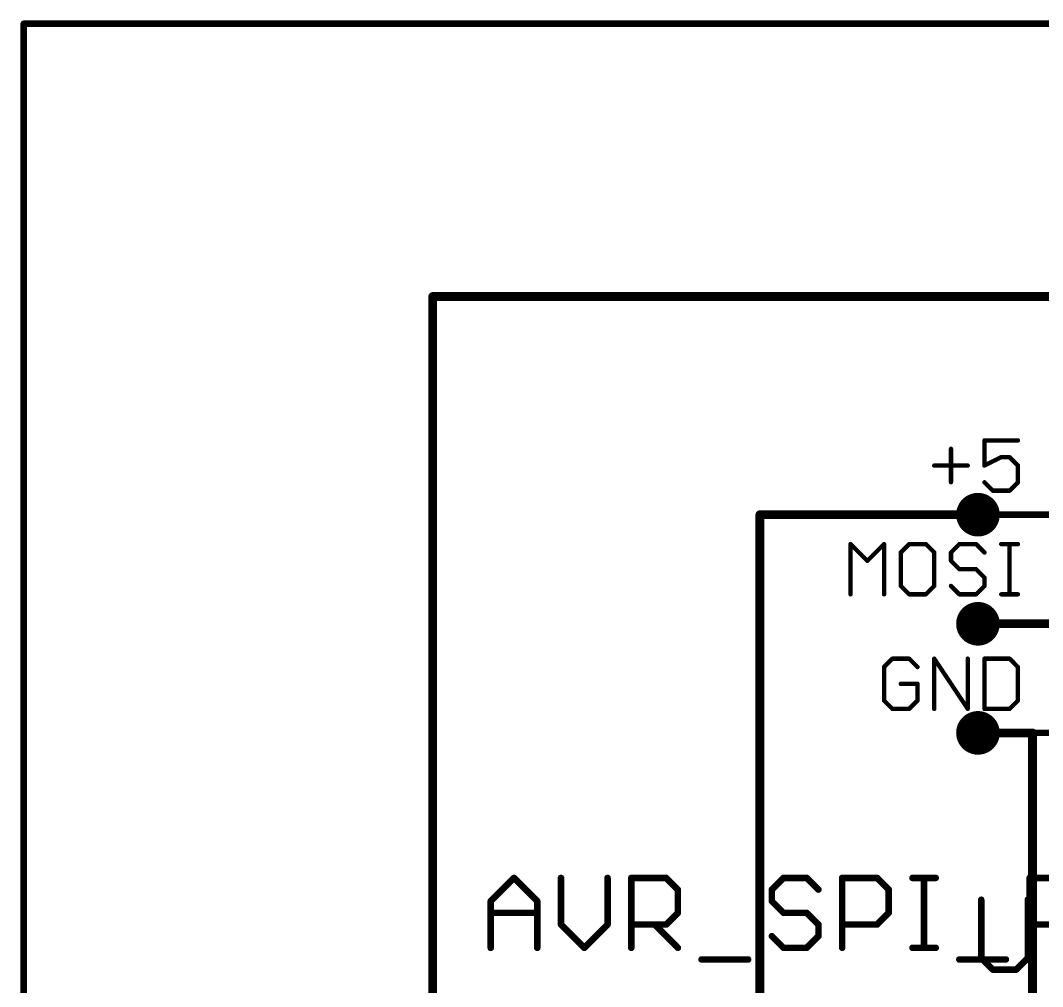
# Model space of a CAD drawing. Extents: x -22 to 205, y 41 to 107.
# Drawn here: x -17.22 to 6.58, y 84.26 to 106.76 of the extents above; entities that cross this region are included whole.
import ezdxf

# ---------------------------------------------------------------- set-up
doc = ezdxf.new("R2010")
doc.units = 0
for name, color, linetype in [('91', 94, 'CONTINUOUS'), ('94', 14, 'CONTINUOUS'), ('95', 251, 'CONTINUOUS'), ('96', 251, 'CONTINUOUS')]:
    doc.layers.add(name, color=color, linetype=linetype)

msp = doc.modelspace()

# ---------------------------------------------------------------- linework, layer by layer
at = {"layer": '91'}
for points, const_width in [([(86.36, 106.68), (-17.145, 106.68)], 0.1524), ([(-17.145, 106.68), (-17.145, 66.04)], 0.1524), ([(-7.62, 100.33), (46.99, 100.33)], 0.2032), ([(-7.62, 81.28), (-7.62, 100.33)], 0.2032), ([(0, 81.28), (0, 95.25)], 0.2032), ([(0, 95.25), (5.08, 95.25)], 0.2032), ([(8.89, 92.71), (5.08, 92.71)], 0.2032), ([(5.08, 90.17), (6.35, 90.17)], 0.2032), ([(6.35, 90.17), (6.35, 68.58)], 0.2032)]:
    msp.add_lwpolyline(points, dxfattribs=dict(at, const_width=const_width))
for points, const_width in [([(-17.145, 106.7181, 1), (-17.145, 106.6419)], 0.0762), ([(-17.1069, 106.68, 1), (-17.1831, 106.68)], 0.0762), ([(-7.62, 100.3808, 1), (-7.62, 100.2792)], 0.1016), ([(-7.5692, 100.33, 1), (-7.6708, 100.33)], 0.1016), ([(5.08, 94.996, 1), (5.08, 95.504, 1), (5.08, 94.996)], 0.508), ([(0.0508, 95.25, 1), (-0.0508, 95.25)], 0.1016), ([(0, 95.3008, 1), (0, 95.1992)], 0.1016), ([(5.08, 95.1992, 1), (5.08, 95.3008)], 0.1016), ([(5.08, 92.456, 1), (5.08, 92.964, 1), (5.08, 92.456)], 0.508), ([(5.08, 92.7608, 1), (5.08, 92.6592)], 0.1016), ([(5.08, 89.916, 1), (5.08, 90.424, 1), (5.08, 89.916)], 0.508), ([(5.08, 90.2208, 1), (5.08, 90.1192)], 0.1016), ([(6.4008, 90.17, 1), (6.2992, 90.17)], 0.1016), ([(6.35, 90.1192, 1), (6.35, 90.2208)], 0.1016)]:
    msp.add_lwpolyline(points, format="xyb", dxfattribs=dict(at, const_width=const_width))
at = {"layer": '94'}
for points, const_width in [([(6.011, 96.9782), (5.2314, 96.9782)], 0.1016), ([(5.2314, 96.9782), (5.2314, 96.3935)], 0.1016), ([(4.4518, 96.7833), (4.4518, 96.0037)], 0.1016), ([(4.062, 96.3935), (4.8416, 96.3935)], 0.1016), ([(5.2314, 96.3935), (5.6212, 96.5884)], 0.1016), ([(5.6212, 96.5884), (5.8161, 96.5884)], 0.1016), ([(5.8161, 96.5884), (6.011, 96.3935)], 0.1016), ([(6.011, 96.3935), (6.011, 96.0037)], 0.1016), ([(5.4263, 95.8088), (5.2314, 96.0037)], 0.1016), ([(6.011, 96.0037), (5.8161, 95.8088)], 0.1016), ([(5.8161, 95.8088), (5.4263, 95.8088)], 0.1016), ([(5.08, 95.25), (10.7188, 95.25)], 0.1524), ([(2.113, 93.3958), (2.113, 94.5652)], 0.1016), ([(2.113, 94.5652), (2.5028, 94.1754)], 0.1016), ([(2.5028, 94.1754), (2.8926, 94.5652)], 0.1016), ([(2.8926, 94.5652), (2.8926, 93.3958)], 0.1016), ([(3.4773, 94.5652), (3.2824, 94.3703)], 0.1016), ([(3.8671, 94.5652), (3.4773, 94.5652)], 0.1016), ([(4.062, 94.3703), (3.8671, 94.5652)], 0.1016), ([(4.6467, 94.5652), (4.4518, 94.3703)], 0.1016), ([(5.0365, 94.5652), (4.6467, 94.5652)], 0.1016), ([(5.2314, 94.3703), (5.0365, 94.5652)], 0.1016), ([(5.6212, 94.5652), (6.011, 94.5652)], 0.1016), ([(5.8161, 93.3958), (5.8161, 94.5652)], 0.1016), ([(3.2824, 94.3703), (3.2824, 93.5907)], 0.1016), ([(4.062, 93.5907), (4.062, 94.3703)], 0.1016), ([(4.4518, 94.3703), (4.4518, 94.1754)], 0.1016), ([(4.4518, 94.1754), (4.6467, 93.9805)], 0.1016), ([(4.6467, 93.9805), (5.0365, 93.9805)], 0.1016), ([(5.0365, 93.9805), (5.2314, 93.7856)], 0.1016), ([(5.2314, 93.7856), (5.2314, 93.5907)], 0.1016), ([(3.2824, 93.5907), (3.4773, 93.3958)], 0.1016), ([(3.8671, 93.3958), (4.062, 93.5907)], 0.1016), ([(4.6467, 93.3958), (4.4518, 93.5907)], 0.1016), ([(5.2314, 93.5907), (5.0365, 93.3958)], 0.1016), ([(3.4773, 93.3958), (3.8671, 93.3958)], 0.1016), ([(5.0365, 93.3958), (4.6467, 93.3958)], 0.1016), ([(5.6212, 93.3958), (6.011, 93.3958)], 0.1016), ([(5.08, 92.71), (10.7188, 92.71)], 0.1524), ([(3.0875, 91.8982), (2.8926, 91.7033)], 0.1016), ([(3.4773, 91.8982), (3.0875, 91.8982)], 0.1016), ([(3.6722, 91.7033), (3.4773, 91.8982)], 0.1016), ([(4.062, 90.7288), (4.062, 91.8982)], 0.1016), ([(4.062, 91.8982), (4.8416, 90.7288)], 0.1016), ([(4.8416, 90.7288), (4.8416, 91.8982)], 0.1016), ([(5.2314, 91.8982), (5.2314, 90.7288)], 0.1016), ([(5.8161, 91.8982), (5.2314, 91.8982)], 0.1016), ([(6.011, 91.7033), (5.8161, 91.8982)], 0.1016), ([(2.8926, 91.7033), (2.8926, 90.9237)], 0.1016), ([(6.011, 90.9237), (6.011, 91.7033)], 0.1016), ([(3.6722, 91.3135), (3.2824, 91.3135)], 0.1016), ([(3.6722, 90.9237), (3.6722, 91.3135)], 0.1016), ([(2.8926, 90.9237), (3.0875, 90.7288)], 0.1016), ([(3.4773, 90.7288), (3.6722, 90.9237)], 0.1016), ([(5.8161, 90.7288), (6.011, 90.9237)], 0.1016), ([(3.0875, 90.7288), (3.4773, 90.7288)], 0.1016), ([(5.2314, 90.7288), (5.8161, 90.7288)], 0.1016), ([(5.08, 90.17), (10.7188, 90.17)], 0.1524)]:
    msp.add_lwpolyline(points, dxfattribs=dict(at, const_width=const_width))
for points, const_width in [([(5.2314, 97.0036, 1), (5.2314, 96.9528)], 0.0508), ([(5.2568, 96.9782, 1), (5.206, 96.9782)], 0.0508), ([(6.011, 96.9528, 1), (6.011, 97.0036)], 0.0508), ([(4.4772, 96.7833, 1), (4.4264, 96.7833)], 0.0508), ([(4.062, 96.4189, 1), (4.062, 96.3681)], 0.0508), ([(4.8416, 96.3681, 1), (4.8416, 96.4189)], 0.0508), ([(5.22, 96.4162, 1), (5.2428, 96.3708)], 0.0508), ([(5.206, 96.3935, 1), (5.2568, 96.3935)], 0.0508), ([(5.6212, 96.6138, 1), (5.6212, 96.563)], 0.0508), ([(5.6326, 96.5657, 1), (5.6098, 96.6111)], 0.0508), ([(5.8341, 96.6064, 1), (5.7981, 96.5704)], 0.0508), ([(5.8161, 96.563, 1), (5.8161, 96.6138)], 0.0508), ([(6.0364, 96.3935, 1), (5.9856, 96.3935)], 0.0508), ([(5.993, 96.3755, 1), (6.029, 96.4115)], 0.0508), ([(4.4264, 96.0037, 1), (4.4772, 96.0037)], 0.0508), ([(5.2494, 96.0217, 1), (5.2134, 95.9857)], 0.0508), ([(5.9856, 96.0037, 1), (6.0364, 96.0037)], 0.0508), ([(6.029, 95.9857, 1), (5.993, 96.0217)], 0.0508), ([(5.4263, 95.8342, 1), (5.4263, 95.7834)], 0.0508), ([(5.4083, 95.7908, 1), (5.4443, 95.8268)], 0.0508), ([(5.7981, 95.8268, 1), (5.8341, 95.7908)], 0.0508), ([(5.8161, 95.7834, 1), (5.8161, 95.8342)], 0.0508), ([(5.08, 95.2881, 1), (5.08, 95.2119)], 0.0762), ([(2.131, 94.5832, 1), (2.095, 94.5472)], 0.0508), ([(2.1384, 94.5652, 1), (2.0876, 94.5652)], 0.0508), ([(2.918, 94.5652, 1), (2.8672, 94.5652)], 0.0508), ([(2.9106, 94.5472, 1), (2.8746, 94.5832)], 0.0508), ([(3.4773, 94.5906, 1), (3.4773, 94.5398)], 0.0508), ([(3.4953, 94.5472, 1), (3.4593, 94.5832)], 0.0508), ([(3.8851, 94.5832, 1), (3.8491, 94.5472)], 0.0508), ([(3.8671, 94.5398, 1), (3.8671, 94.5906)], 0.0508), ([(4.6467, 94.5906, 1), (4.6467, 94.5398)], 0.0508), ([(4.6647, 94.5472, 1), (4.6287, 94.5832)], 0.0508), ([(5.0545, 94.5832, 1), (5.0185, 94.5472)], 0.0508), ([(5.0365, 94.5398, 1), (5.0365, 94.5906)], 0.0508), ([(5.6212, 94.5906, 1), (5.6212, 94.5398)], 0.0508), ([(5.8415, 94.5652, 1), (5.7907, 94.5652)], 0.0508), ([(6.011, 94.5398, 1), (6.011, 94.5906)], 0.0508), ([(3.2644, 94.3883, 1), (3.3004, 94.3523)], 0.0508), ([(3.3078, 94.3703, 1), (3.257, 94.3703)], 0.0508), ([(4.0874, 94.3703, 1), (4.0366, 94.3703)], 0.0508), ([(4.044, 94.3523, 1), (4.08, 94.3883)], 0.0508), ([(4.4338, 94.3883, 1), (4.4698, 94.3523)], 0.0508), ([(4.4772, 94.3703, 1), (4.4264, 94.3703)], 0.0508), ([(5.2134, 94.3523, 1), (5.2494, 94.3883)], 0.0508), ([(2.4848, 94.1934, 1), (2.5208, 94.1574)], 0.0508), ([(2.4848, 94.1574, 1), (2.5208, 94.1934)], 0.0508), ([(4.4698, 94.1934, 1), (4.4338, 94.1574)], 0.0508), ([(4.4264, 94.1754, 1), (4.4772, 94.1754)], 0.0508), ([(4.6467, 94.0059, 1), (4.6467, 93.9551)], 0.0508), ([(4.6287, 93.9625, 1), (4.6647, 93.9985)], 0.0508), ([(5.0545, 93.9985, 1), (5.0185, 93.9625)], 0.0508), ([(5.0365, 93.9551, 1), (5.0365, 94.0059)], 0.0508), ([(5.2568, 93.7856, 1), (5.206, 93.7856)], 0.0508), ([(5.2134, 93.7676, 1), (5.2494, 93.8036)], 0.0508), ([(3.3004, 93.6087, 1), (3.2644, 93.5727)], 0.0508), ([(3.257, 93.5907, 1), (3.3078, 93.5907)], 0.0508), ([(4.0366, 93.5907, 1), (4.0874, 93.5907)], 0.0508), ([(4.08, 93.5727, 1), (4.044, 93.6087)], 0.0508), ([(4.4698, 93.6087, 1), (4.4338, 93.5727)], 0.0508), ([(5.206, 93.5907, 1), (5.2568, 93.5907)], 0.0508), ([(5.2494, 93.5727, 1), (5.2134, 93.6087)], 0.0508), ([(2.0876, 93.3958, 1), (2.1384, 93.3958)], 0.0508), ([(2.8672, 93.3958, 1), (2.918, 93.3958)], 0.0508), ([(3.4773, 93.4212, 1), (3.4773, 93.3704)], 0.0508), ([(3.4593, 93.3778, 1), (3.4953, 93.4138)], 0.0508), ([(3.8491, 93.4138, 1), (3.8851, 93.3778)], 0.0508), ([(3.8671, 93.3704, 1), (3.8671, 93.4212)], 0.0508), ([(4.6467, 93.4212, 1), (4.6467, 93.3704)], 0.0508), ([(4.6287, 93.3778, 1), (4.6647, 93.4138)], 0.0508), ([(5.0185, 93.4138, 1), (5.0545, 93.3778)], 0.0508), ([(5.0365, 93.3704, 1), (5.0365, 93.4212)], 0.0508), ([(5.6212, 93.4212, 1), (5.6212, 93.3704)], 0.0508), ([(5.7907, 93.3958, 1), (5.8415, 93.3958)], 0.0508), ([(6.011, 93.3704, 1), (6.011, 93.4212)], 0.0508), ([(5.08, 92.7481, 1), (5.08, 92.6719)], 0.0762), ([(3.0875, 91.9236, 1), (3.0875, 91.8728)], 0.0508), ([(3.1055, 91.8802, 1), (3.0695, 91.9162)], 0.0508), ([(3.4953, 91.9162, 1), (3.4593, 91.8802)], 0.0508), ([(3.4773, 91.8728, 1), (3.4773, 91.9236)], 0.0508), ([(4.0874, 91.8982, 1), (4.0366, 91.8982)], 0.0508), ([(4.0831, 91.9123, 1), (4.0409, 91.8841)], 0.0508), ([(4.867, 91.8982, 1), (4.8162, 91.8982)], 0.0508), ([(5.2568, 91.8982, 1), (5.206, 91.8982)], 0.0508), ([(5.2314, 91.9236, 1), (5.2314, 91.8728)], 0.0508), ([(5.8341, 91.9162, 1), (5.7981, 91.8802)], 0.0508), ([(5.8161, 91.8728, 1), (5.8161, 91.9236)], 0.0508), ([(2.8746, 91.7213, 1), (2.9106, 91.6853)], 0.0508), ([(2.918, 91.7033, 1), (2.8672, 91.7033)], 0.0508), ([(3.6542, 91.6853, 1), (3.6902, 91.7213)], 0.0508), ([(6.0364, 91.7033, 1), (5.9856, 91.7033)], 0.0508), ([(5.993, 91.6853, 1), (6.029, 91.7213)], 0.0508), ([(3.2824, 91.3389, 1), (3.2824, 91.2881)], 0.0508), ([(3.6976, 91.3135, 1), (3.6468, 91.3135)], 0.0508), ([(3.6722, 91.2881, 1), (3.6722, 91.3389)], 0.0508), ([(2.9106, 90.9417, 1), (2.8746, 90.9057)], 0.0508), ([(2.8672, 90.9237, 1), (2.918, 90.9237)], 0.0508), ([(3.6468, 90.9237, 1), (3.6976, 90.9237)], 0.0508), ([(3.6902, 90.9057, 1), (3.6542, 90.9417)], 0.0508), ([(5.9856, 90.9237, 1), (6.0364, 90.9237)], 0.0508), ([(6.029, 90.9057, 1), (5.993, 90.9417)], 0.0508), ([(3.0875, 90.7542, 1), (3.0875, 90.7034)], 0.0508), ([(3.0695, 90.7108, 1), (3.1055, 90.7468)], 0.0508), ([(3.4593, 90.7468, 1), (3.4953, 90.7108)], 0.0508), ([(3.4773, 90.7034, 1), (3.4773, 90.7542)], 0.0508), ([(4.0366, 90.7288, 1), (4.0874, 90.7288)], 0.0508), ([(4.8162, 90.7288, 1), (4.867, 90.7288)], 0.0508), ([(4.8205, 90.7147, 1), (4.8627, 90.7429)], 0.0508), ([(5.2314, 90.7542, 1), (5.2314, 90.7034)], 0.0508), ([(5.206, 90.7288, 1), (5.2568, 90.7288)], 0.0508), ([(5.7981, 90.7468, 1), (5.8341, 90.7108)], 0.0508), ([(5.8161, 90.7034, 1), (5.8161, 90.7542)], 0.0508), ([(5.08, 90.2081, 1), (5.08, 90.1319)], 0.0762)]:
    msp.add_lwpolyline(points, format="xyb", dxfattribs=dict(at, const_width=const_width))
at = {"layer": '95', "const_width": 0.1524}
for points in [[(5.1562, 86.2852), (5.1562, 84.9294)], [(6.2409, 84.9294), (6.2409, 86.2852)], [(5.1562, 84.9294), (5.4274, 84.6582)], [(5.9697, 84.6582), (6.2409, 84.9294)], [(5.4274, 84.6582), (5.9697, 84.6582)]]:
    msp.add_lwpolyline(points, dxfattribs=at)
at = {"layer": '95', "const_width": 0.0762}
for points in [[(5.1943, 86.2852, 1), (5.1181, 86.2852)], [(6.279, 86.2852, 1), (6.2028, 86.2852)], [(5.1831, 84.9563, 1), (5.1293, 84.9024)], [(6.2678, 84.9024, 1), (6.2139, 84.9563)], [(5.1181, 84.9294, 1), (5.1943, 84.9294)], [(6.2028, 84.9294, 1), (6.279, 84.9294)], [(5.4274, 84.6963, 1), (5.4274, 84.6201)], [(5.4004, 84.6313, 1), (5.4543, 84.6851)], [(5.9428, 84.6851, 1), (5.9966, 84.6313)], [(5.9697, 84.6201, 1), (5.9697, 84.6963)]]:
    msp.add_lwpolyline(points, format="xyb", dxfattribs=at)
at = {"layer": '96', "const_width": 0.1524}
for points in [[(-6.2686, 86.2509), (-5.7263, 86.7932)], [(-5.7263, 86.7932), (-5.184, 86.2509)], [(-4.6315, 86.7932), (-4.6315, 85.7085)], [(-3.5468, 85.7085), (-3.5468, 86.7932)], [(-2.9943, 85.1662), (-2.9943, 86.7932)], [(-2.9943, 86.7932), (-2.1808, 86.7932)], [(-2.1808, 86.7932), (-1.9097, 86.522)], [(0.5512, 86.7932), (0.28, 86.522)], [(1.0935, 86.7932), (0.5512, 86.7932)], [(1.3647, 86.522), (1.0935, 86.7932)], [(1.9172, 85.1662), (1.9172, 86.7932)], [(1.9172, 86.7932), (2.7306, 86.7932)], [(2.7306, 86.7932), (3.0018, 86.522)], [(3.5543, 86.7932), (4.0966, 86.7932)], [(3.8255, 85.1662), (3.8255, 86.7932)], [(6.2829, 85.1662), (6.2829, 86.7932)], [(6.2829, 86.7932), (7.0964, 86.7932)], [(-1.9097, 86.522), (-1.9097, 85.9797)], [(0.28, 86.522), (0.28, 86.2509)], [(3.0018, 86.522), (3.0018, 85.9797)], [(-6.2686, 85.1662), (-6.2686, 86.2509)], [(-5.184, 86.2509), (-5.184, 85.1662)], [(0.28, 86.2509), (0.5512, 85.9797)], [(-6.2686, 85.9797), (-5.184, 85.9797)], [(-1.9097, 85.9797), (-2.1808, 85.7085)], [(0.5512, 85.9797), (1.0935, 85.9797)], [(1.0935, 85.9797), (1.3647, 85.7085)], [(3.0018, 85.9797), (2.7306, 85.7085)], [(-4.6315, 85.7085), (-4.0891, 85.1662)], [(-4.0891, 85.1662), (-3.5468, 85.7085)], [(-2.1808, 85.7085), (-2.9943, 85.7085)], [(-2.452, 85.7085), (-1.9097, 85.1662)], [(1.3647, 85.7085), (1.3647, 85.4374)], [(2.7306, 85.7085), (1.9172, 85.7085)], [(7.0964, 85.7085), (6.2829, 85.7085)], [(0.5512, 85.1662), (0.28, 85.4374)], [(1.3647, 85.4374), (1.0935, 85.1662)], [(1.0935, 85.1662), (0.5512, 85.1662)], [(3.5543, 85.1662), (4.0966, 85.1662)], [(-1.3572, 84.895), (-0.2725, 84.895)], [(4.6457, 84.895), (5.7304, 84.895)]]:
    msp.add_lwpolyline(points, dxfattribs=at)
at = {"layer": '96', "const_width": 0.0762}
for points in [[(-5.6994, 86.8201, 1), (-5.7532, 86.7662)], [(-5.6994, 86.7662, 1), (-5.7532, 86.8201)], [(-4.5934, 86.7932, 1), (-4.6696, 86.7932)], [(-3.5087, 86.7932, 1), (-3.5849, 86.7932)], [(-2.9562, 86.7932, 1), (-3.0324, 86.7932)], [(-2.9943, 86.8313, 1), (-2.9943, 86.7551)], [(-2.1539, 86.8201, 1), (-2.2078, 86.7662)], [(-2.1808, 86.7551, 1), (-2.1808, 86.8313)], [(0.5512, 86.8313, 1), (0.5512, 86.7551)], [(0.5781, 86.7662, 1), (0.5242, 86.8201)], [(1.1204, 86.8201, 1), (1.0666, 86.7662)], [(1.0935, 86.7551, 1), (1.0935, 86.8313)], [(1.9553, 86.7932, 1), (1.8791, 86.7932)], [(1.9172, 86.8313, 1), (1.9172, 86.7551)], [(2.7576, 86.8201, 1), (2.7037, 86.7662)], [(2.7306, 86.7551, 1), (2.7306, 86.8313)], [(3.5543, 86.8313, 1), (3.5543, 86.7551)], [(3.8636, 86.7932, 1), (3.7874, 86.7932)], [(4.0966, 86.7551, 1), (4.0966, 86.8313)], [(6.321, 86.7932, 1), (6.2448, 86.7932)], [(6.2829, 86.8313, 1), (6.2829, 86.7551)], [(-1.8716, 86.522, 1), (-1.9478, 86.522)], [(-1.9366, 86.4951, 1), (-1.8827, 86.549)], [(0.3181, 86.522, 1), (0.2419, 86.522)], [(0.2531, 86.549, 1), (0.3069, 86.4951)], [(1.3377, 86.4951, 1), (1.3916, 86.549)], [(3.0399, 86.522, 1), (2.9637, 86.522)], [(2.9749, 86.4951, 1), (3.0288, 86.549)], [(-6.2956, 86.2778, 1), (-6.2417, 86.2239)], [(-6.2305, 86.2509, 1), (-6.3067, 86.2509)], [(-5.1459, 86.2509, 1), (-5.2221, 86.2509)], [(-5.2109, 86.2239, 1), (-5.157, 86.2778)], [(0.3069, 86.2778, 1), (0.2531, 86.2239)], [(0.2419, 86.2509, 1), (0.3181, 86.2509)], [(-6.2686, 86.0178, 1), (-6.2686, 85.9416)], [(-5.184, 85.9416, 1), (-5.184, 86.0178)], [(-1.9478, 85.9797, 1), (-1.8716, 85.9797)], [(-1.8827, 85.9528, 1), (-1.9366, 86.0066)], [(0.5512, 86.0178, 1), (0.5512, 85.9416)], [(0.5242, 85.9528, 1), (0.5781, 86.0066)], [(1.1204, 86.0066, 1), (1.0665, 85.9528)], [(1.0935, 85.9416, 1), (1.0935, 86.0178)], [(2.9637, 85.9797, 1), (3.0399, 85.9797)], [(3.0288, 85.9528, 1), (2.9749, 86.0066)], [(-4.6045, 85.7355, 1), (-4.6584, 85.6816)], [(-4.6696, 85.7085, 1), (-4.5934, 85.7085)], [(-3.5849, 85.7085, 1), (-3.5087, 85.7085)], [(-3.5199, 85.6816, 1), (-3.5738, 85.7355)], [(-2.9943, 85.7466, 1), (-2.9943, 85.6704)], [(-2.425, 85.7355, 1), (-2.4789, 85.6816)], [(-2.2078, 85.7355, 1), (-2.1539, 85.6816)], [(-2.1808, 85.6704, 1), (-2.1808, 85.7466)], [(1.4028, 85.7085, 1), (1.3266, 85.7085)], [(1.3377, 85.6816, 1), (1.3916, 85.7355)], [(1.9172, 85.7466, 1), (1.9172, 85.6704)], [(2.7037, 85.7355, 1), (2.7576, 85.6816)], [(2.7306, 85.6704, 1), (2.7306, 85.7466)], [(6.2829, 85.7466, 1), (6.2829, 85.6704)], [(0.3069, 85.4643, 1), (0.2531, 85.4104)], [(1.3266, 85.4374, 1), (1.4028, 85.4374)], [(1.3916, 85.4104, 1), (1.3377, 85.4643)], [(-4.1161, 85.1931, 1), (-4.0622, 85.1393)], [(-4.1161, 85.1393, 1), (-4.0622, 85.1931)], [(-1.9366, 85.1393, 1), (-1.8827, 85.1931)], [(0.5512, 85.2043, 1), (0.5512, 85.1281)], [(0.5242, 85.1393, 1), (0.5781, 85.1931)], [(1.0666, 85.1931, 1), (1.1204, 85.1393)], [(1.0935, 85.1281, 1), (1.0935, 85.2043)], [(3.5543, 85.2043, 1), (3.5543, 85.1281)], [(4.0966, 85.1281, 1), (4.0966, 85.2043)], [(-6.3067, 85.1662, 1), (-6.2305, 85.1662)], [(-5.2221, 85.1662, 1), (-5.1459, 85.1662)], [(-3.0324, 85.1662, 1), (-2.9562, 85.1662)], [(1.8791, 85.1662, 1), (1.9553, 85.1662)], [(3.7874, 85.1662, 1), (3.8636, 85.1662)], [(6.2448, 85.1662, 1), (6.321, 85.1662)], [(-1.3572, 84.9331, 1), (-1.3572, 84.8569)], [(-0.2725, 84.8569, 1), (-0.2725, 84.9331)], [(4.6457, 84.9331, 1), (4.6457, 84.8569)], [(5.7304, 84.8569, 1), (5.7304, 84.9331)]]:
    msp.add_lwpolyline(points, format="xyb", dxfattribs=at)

doc.saveas('drawing.dxf')
